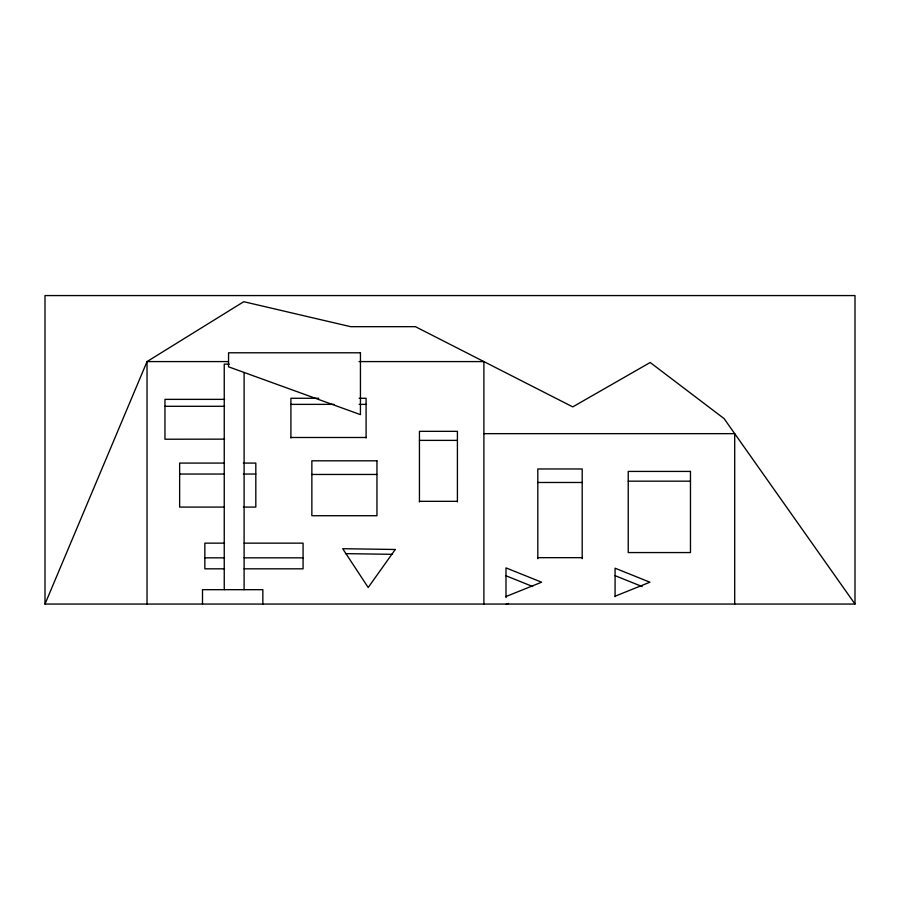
<?xml version="1.0" encoding="UTF-8"?>
<svg xmlns="http://www.w3.org/2000/svg" width="900" height="900" viewBox="0 0 900 900"><rect width="100%" height="100%" fill="white"/><g stroke="black" fill="none" stroke-linecap="round" stroke-linejoin="round"><path stroke-width="1.35" d="M45 604.058L147.037 361.586L243.754 301.702L350.662 326.678L415.418 326.678L572.749 406.89L650.194 362.498L724.072 418.59L855 604.058L45 604.058L45 295.571L855 295.571L855 604.058M505.991 596.531L541.597 582.21L505.991 567.889L505.991 597.6M505.991 604.429L508.545 603.405M615.082 596.216L649.901 582.21L615.082 568.204L615.082 596.678M228.442 361.586L147.037 361.586L147.037 604.058M358.976 361.586L483.896 361.586L483.896 604.058M229.208 364.14L224.246 364.14L224.246 589.68M318.746 398.272L290.902 398.272L290.902 437.974M359.134 398.272L366.098 398.272L366.098 437.974M224.606 399.364L164.959 399.364L164.959 439.223L224.606 439.144M290.902 404.37L334.069 404.37M359.134 404.37L366.098 404.37M164.959 406.294L224.606 406.294M483.896 433.654L734.704 433.654L734.704 604.058M290.902 437.49L366.098 437.49M419.445 440.381L457.414 440.381M223.965 463.084L179.64 463.084L179.64 507.094L223.965 507.094M243.349 463.084L255.814 463.084L255.814 507.094L243.349 507.094M179.64 474.041L223.965 474.041M243.349 474.041L255.814 474.041M311.861 474.457L376.954 474.457M628.234 481.174L690.469 481.174M537.817 482.479L582.199 482.479M419.445 501.322L457.414 501.322M224.494 543.15L204.851 543.15L204.851 568.822L224.494 568.822M244.148 543.15L303.075 543.15L303.075 568.822L244.148 568.822M537.817 557.663L582.199 557.663M204.851 557.831L224.494 557.831M244.148 557.831L303.075 557.831M345.476 553.635L392.501 554.332M615.082 575.663L642.161 586.553M505.991 575.775L532.699 586.519M582.199 558.709L582.199 468.968L537.817 468.968L537.817 558.709M457.414 501.964L457.414 431.336L419.445 431.336L419.445 501.964M262.845 604.058L262.845 589.68L202.5 589.68L202.5 604.058M244.102 372.544L244.102 589.68M395.257 549.484L368.19 587.498L342.709 548.707L395.257 549.484M360.439 352.789L228.555 352.789L228.555 366.817L360.439 414.63L360.439 352.789M376.954 460.811L311.861 460.811L311.861 515.722L376.954 515.722L376.954 460.811M690.469 471.42L628.234 471.42L628.234 552.566L690.469 552.566L690.469 471.42"/></g></svg>
